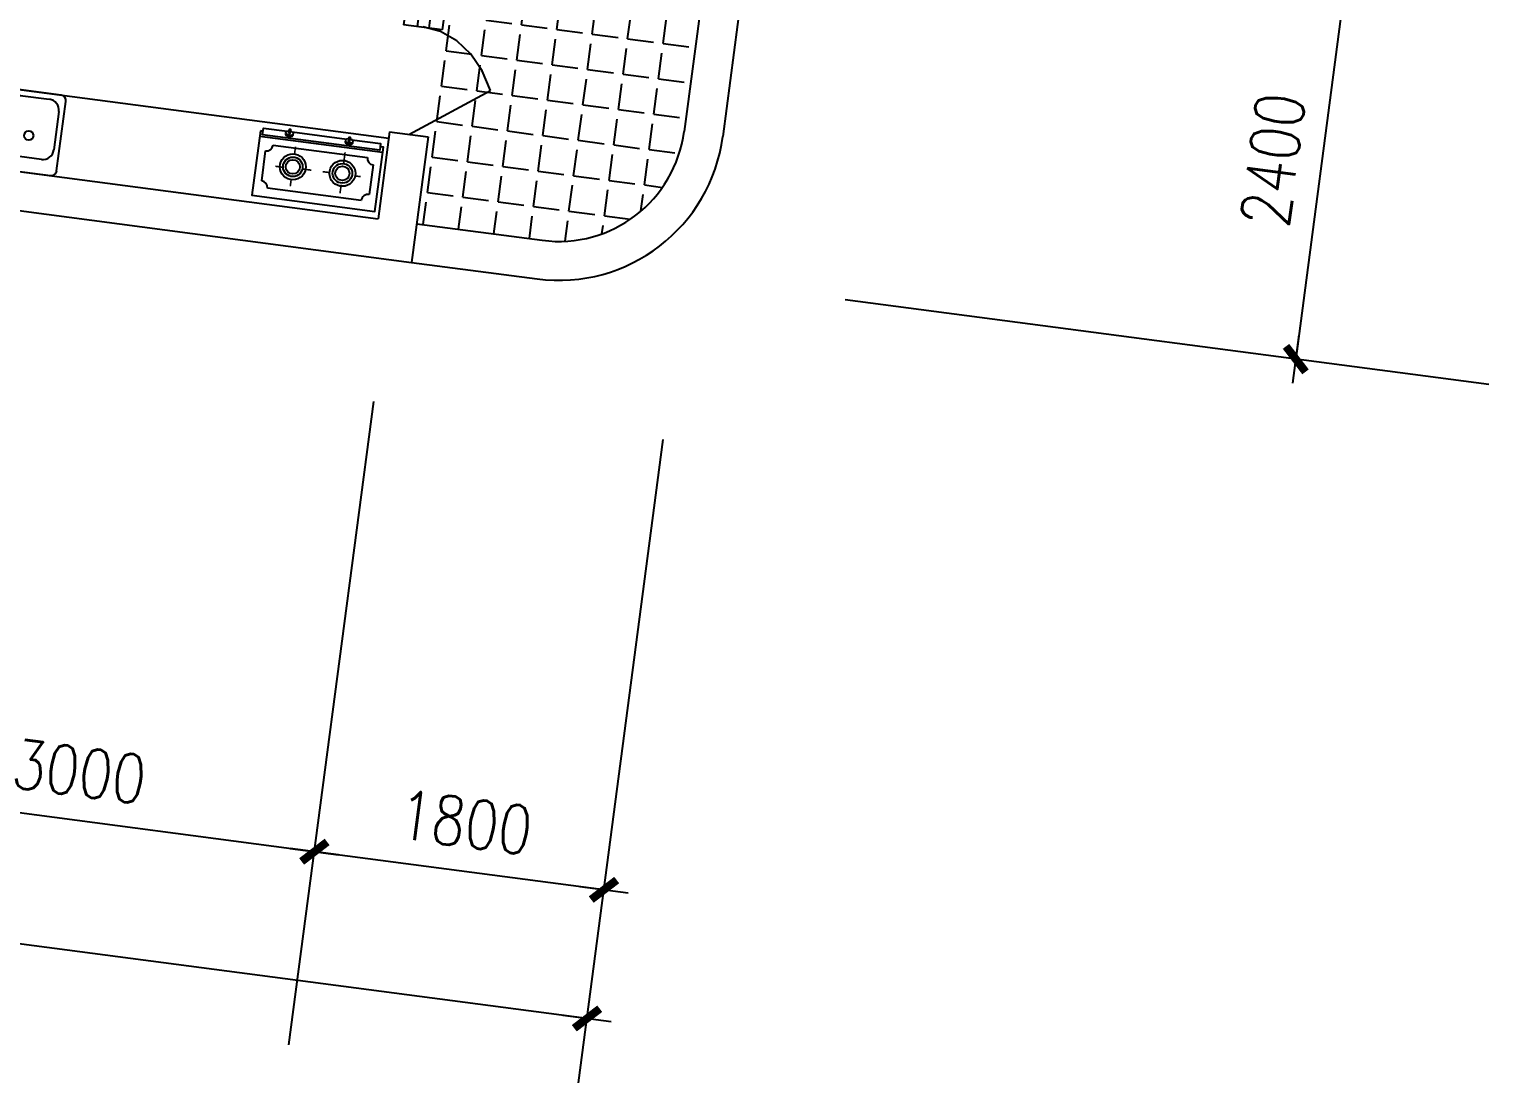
# Model space of a CAD drawing. Header units: millimetres. Extents: x 1109 to 32831, y 481 to 22737.
# Drawn here: x 22113 to 31109, y 3830 to 10325 of the extents above; entities that cross this region are included whole.
import ezdxf

# ---------------------------------------------------------------- set-up
doc = ezdxf.new("R2010")
doc.units = ezdxf.units.MM
for name, color, linetype in [('AXIS', 3, 'Continuous'), ('BALCONY', 6, 'Continuous'), ('JJ', 252, 'Continuous'), ('WALL', 255, 'Continuous'), ('WINDOW', 2, 'Continuous')]:
    doc.layers.add(name, color=color, linetype=linetype)
doc.styles.add('DIM_FONT', font='SIMPLEX.shx', dxfattribs={"width": 0.8})
doc.dimstyles.new('AXIS', dxfattribs={"dimtxt": 300, "dimasz": 1, "dimexe": 250, "dimexo": 300, "dimgap": 150, "dimtad": 1, "dimdec": 0, "dimdsep": 46, "dimtxsty": 'DIM_FONT', "dimblk": '_DIMX', "dimcen": 2.5, "dimse1": 1, "dimse2": 1, "dimclrt": 7, "dimadec": 0, "dimazin": 0, "dimtfac": 1, "dimtdec": 0, "dimtix": 1, "dimtmove": 2, "dimatfit": 3, "dimldrblk": '_DIMX', "dimfxl": 1, "dimtolj": 1, "dimtzin": 0, "dimarcsym": 0})

# ---------------------------------------------------------------- blocks, each defined once
blk = doc.blocks.new('_DIMX')
blk.add_line((-150, 0), (150, 0))
at = {"const_width": 50}
blk.add_lwpolyline([(-70, -70), (70, 70)], dxfattribs=at)
blk = doc.blocks.new('*D52')
at = {"layer": 'AXIS', "color": 0, "lineweight": -2, "transparency": 16777216}
blk.add_line((23869.7, 5254.9), (20897.3, 5646.2), dxfattribs=at)
at = {"layer": 'DEFPOINTS', "color": 0, "transparency": 16777216}
for p in [(21261.8, 8422.4), (24236.2, 8030.8), (20896.4, 5646.3)]:
    blk.add_point(p, dxfattribs=at)
at = {"layer": 'AXIS', "color": 0, "lineweight": -2, "transparency": 16777216}
for p, rotation in [((20896.4, 5646.3), 172.5000000000004), ((23870.7, 5254.7), 352.5000000000004)]:
    blk.add_blockref('_DIMX', p, dxfattribs=dict(at, rotation=rotation))
at = {"layer": 'AXIS', "color": 7, "transparency": 16777216, "insert": (22422.7, 5748), "char_height": 300, "attachment_point": 5, "rotation": 352.5, "style": 'DIM_FONT'}
blk.add_mtext('\\A1;3000', dxfattribs=at)
blk = doc.blocks.new('*D53')
at = {"layer": 'AXIS', "color": 0, "lineweight": -2, "transparency": 16777216}
blk.add_line((25549.9, 4226.8), (16926.3, 5362.1), dxfattribs=at)
at = {"layer": 'DEFPOINTS', "color": 0, "transparency": 16777216}
for p in [(17395.2, 8931.4), (26020.8, 7795.8), (16925.3, 5362.2)]:
    blk.add_point(p, dxfattribs=at)
at = {"layer": 'AXIS', "color": 0, "lineweight": -2, "transparency": 16777216}
for p, rotation in [((16925.3, 5362.2), 172.5000000000001), ((25550.9, 4226.6), 352.5000000000001)]:
    blk.add_blockref('_DIMX', p, dxfattribs=dict(at, rotation=rotation))
at = {"layer": 'AXIS', "color": 7, "transparency": 16777216, "insert": (21277.2, 5091.8), "char_height": 300, "attachment_point": 5, "rotation": 352.5, "style": 'DIM_FONT'}
blk.add_mtext('\\A1;8700', dxfattribs=at)
blk = doc.blocks.new('M_E28MVF')
at = {"color": 0, "linetype": 'ByBlock'}
for p, q in [((564, 454), (41, 454)), ((0, 413), (0, -413)), ((110, 110), (110, 330)), ((193, 413), (482, 413)), ((564, 330), (564, 110)), ((606, -413), (606, 413)), ((65, -3), (76, 16)), ((280, -98), (118, 24)), ((482, 28), (193, 28)), ((79, -42), (266, -122)), ((194, -28), (482, -28)), ((266, -122), (280, -98)), ((110, -330), (110, -110)), ((564, -110), (564, -330)), ((482, -413), (193, -413)), ((41, -454), (564, -454))]:
    blk.add_line(p, q, dxfattribs=at)
for centre, radius in [((275, 213), 34.4), ((69, 83), 27.5), ((69, -83), 27.5), ((275, -213), 34.4)]:
    blk.add_circle(centre, radius, dxfattribs=at)
for centre, radius, start, end in [((41, 413), 41.3, 90, 180), ((564, 413), 41.3, 0, 90), ((193, 330), 82.6, 90, 180), ((482, 330), 82.6, 0, 90), ((193, 110), 82.6, 180, 270), ((482, 110), 82.6, 270, 0), ((100, 3), 27.5, 50.5377, 150), ((89, -16), 27.5, 150, 249.4623), ((193, -110), 82.6, 146.607, 180), ((482, -110), 82.6, 0, 90), ((41, -413), 41.3, 180, 270), ((193, -330), 82.6, 180, 270), ((482, -330), 82.6, 270, 0), ((564, -413), 41.3, 270, 0)]:
    blk.add_arc(centre, radius, start, end, dxfattribs=at)
at = {"style": 'DIM_FONT', "width": 0.8, "flags": 9}
for tag in ['XSIZE', 'YSIZE']:
    blk.add_attdef(tag, (0, 0), '', height=0.5, dxfattribs=at)
blk = doc.blocks.new('*D68')
at = {"layer": 'AXIS', "color": 0, "lineweight": -2, "transparency": 16777216}
blk.add_line((30231.9, 10669.7), (29918.9, 8292.3), dxfattribs=at)
at = {"layer": 'DEFPOINTS', "color": 0, "transparency": 16777216}
for p in [(27456, 11036.2), (27142.7, 8656.7), (29918.8, 8291.3)]:
    blk.add_point(p, dxfattribs=at)
at = {"layer": 'AXIS', "color": 0, "lineweight": -2, "transparency": 16777216}
for p, rotation in [((30232, 10670.7), 82.49999999972513), ((29918.8, 8291.3), 262.4999999997251)]:
    blk.add_blockref('_DIMX', p, dxfattribs=dict(at, rotation=rotation))
at = {"layer": 'AXIS', "color": 7, "transparency": 16777216, "insert": (29778, 9520.2), "char_height": 300, "attachment_point": 5, "rotation": 82.5, "style": 'DIM_FONT'}
blk.add_mtext('\\A1;2400', dxfattribs=at)
blk = doc.blocks.new('M_B8IMA')
for p, q in [((0.2774, 1.9293), (0.202, 1.6557)), ((0.5, 0), (0.2774, 1.9293)), ((0.202, 1.6557), (0.1396, 1.3096)), ((0.1396, 1.3096), (0.093, 0.9062)), ((0.093, 0.9062), (0.0642, 0.4632)), ((-0.5, 0.5), (0.0562, 0.5)), ((0.0562, 0.5), (0.0562, -0.5)), ((0.0642, 0.4632), (0.0545, 0)), ((-0.5, 0.15), (0.0562, 0.15)), ((-0.5, -0.15), (0.0562, -0.15)), ((-0.5, -0.5), (0.0562, -0.5))]:
    blk.add_line(p, q)
blk = doc.blocks.new('*D69')
at = {"layer": 'AXIS', "color": 0, "lineweight": -2, "transparency": 16777216}
blk.add_line((25654.3, 5019.9), (23871.7, 5254.6), dxfattribs=at)
at = {"layer": 'DEFPOINTS', "color": 0, "transparency": 16777216}
for p in [(24236.2, 8030.8), (26020.8, 7795.8), (23870.7, 5254.7)]:
    blk.add_point(p, dxfattribs=at)
at = {"layer": 'AXIS', "color": 0, "lineweight": -2, "transparency": 16777216}
for p, rotation in [((23870.7, 5254.7), 172.5000000000001), ((25655.3, 5019.8), 352.5000000000001)]:
    blk.add_blockref('_DIMX', p, dxfattribs=dict(at, rotation=rotation))
at = {"layer": 'AXIS', "color": 7, "transparency": 16777216, "insert": (24802.1, 5434.7), "char_height": 300, "attachment_point": 5, "rotation": 352.5, "style": 'DIM_FONT'}
blk.add_mtext('\\A1;1800', dxfattribs=at)
blk = doc.blocks.new('_E2XNZ')
at = {"layer": 'JJ', "linetype": 'Continuous'}
for p, q in [((-365, 382), (-365, -382)), ((-416.4, 171.4), (-416.4, 165.4)), ((-416.4, -199.6), (-416.4, -205.6))]:
    blk.add_line(p, q, dxfattribs=at)
for points in [[(-418.6, 184), (-418.6, 362.5), (-377.9, 362.5), (-377.9, -365.3)], [(-400, -382), (0, -382), (0, 382), (-400, 382), (-400, 362.5)], [(-322.5, -293.3), (-322.5, 293)], [(-281.8, 333.6), (-98.9, 333.6)], [(-54.5, 289.3), (-54.5, -293.3)], [(-418.6, -187), (-418.6, 152.7)], [(-377.9, -365.3), (-418.6, -365.3), (-418.6, -218.3)], [(-95.2, -334), (-281.8, -334)], [(-400, -365.3), (-400, -382)]]:
    blk.add_lwpolyline(points, dxfattribs=at)
at = {"layer": 'JJ', "linetype": 'Continuous', "const_width": 10}
for points in [[(-200.5, 232.9), (-200.5, 267.8)], [(-336.3, 152.5), (-270.4, 152.5)], [(-136.4, 154.5), (-82.3, 154.5)], [(-200.5, 31.2), (-200.5, 75.4)], [(-200.5, -98.6), (-200.5, -39.7)], [(-331.3, -155.1), (-281.1, -155.1)], [(-126.1, -155.1), (-85.3, -155.1)], [(-195.5, -262.4), (-195.5, -220.8)]]:
    blk.add_lwpolyline(points, dxfattribs=at)
at = {"layer": 'JJ', "linetype": 'Continuous'}
for points in [[(-409.4, 144.4, 0.174705), (-405.4, 145.8, 0.104203), (-401, 151.4, 0.064948), (-398.4, 158.6, 0.051099), (-397.4, 168.4, 0.051099), (-398.4, 178.1, 0.064948), (-401, 185.3, 0.104203), (-405.4, 190.9, 0.174705), (-409.4, 192.4, 0.174705), (-413.5, 190.9, 0.104203), (-417.9, 185.3, 0.122225), (-421.1, 171.4, 0.051099)], [(-401.4, 144.4, 0.174705), (-397.4, 145.8, 0.104203), (-393, 151.4, 0.064948), (-390.4, 158.6, 0.051099), (-389.4, 168.4, 0.051099), (-390.4, 178.1, 0.064948), (-393, 185.3, 0.104203), (-397.4, 190.9, 0.174705), (-401.4, 192.4, 0.171308), (-405.4, 190.9, 0.104203)], [(-421.1, 165.4, 0.122225), (-417.9, 151.4, 0.104203), (-413.5, 145.8, 0.174705), (-409.4, 144.4, 0.174705)], [(-405.4, 145.8, 0.171308), (-401.4, 144.4, 0.174705)], [(-409.4, -226.6, 0.174705), (-405.4, -225.2, 0.104203), (-401, -219.6, 0.064948), (-398.4, -212.4, 0.051099), (-397.4, -202.6, 0.051099), (-398.4, -192.9, 0.064948), (-401, -185.7, 0.104203), (-405.4, -180.1, 0.174705), (-409.4, -178.6, 0.174705), (-413.5, -180.1, 0.104203), (-417.9, -185.7, 0.122225), (-421.1, -199.6, 0.051099)], [(-401.4, -226.6, 0.174705), (-397.4, -225.2, 0.104203), (-393, -219.6, 0.064948), (-390.4, -212.4, 0.051099), (-389.4, -202.6, 0.051099), (-390.4, -192.9, 0.064948), (-393, -185.7, 0.104203), (-397.4, -180.1, 0.174705), (-401.4, -178.6, 0.171308), (-405.4, -180.1, 0.104203)], [(-421.1, -205.6, 0.122225), (-417.9, -219.6, 0.104203), (-413.5, -225.2, 0.174705), (-409.4, -226.6, 0.174705)], [(-405.4, -225.2, 0.171308), (-401.4, -226.6, 0.174705)]]:
    blk.add_lwpolyline(points, format="xyb", dxfattribs=at)
for points in [[(-407.4, 165.4), (-433.4, 165.4), (-433.4, 171.4), (-407.4, 171.4)], [(-407.4, -205.6), (-433.4, -205.6), (-433.4, -199.6), (-407.4, -199.6)]]:
    blk.add_lwpolyline(points, close=True, dxfattribs=at)
for centre, radius in [((-206.1, 153.1), 80), ((-206.1, 153.1), 60.4), ((-206.1, 153.1), 43.8), ((-206.1, -155), 80), ((-206.1, -155), 60.4), ((-206.1, -155), 43.8)]:
    blk.add_circle(centre, radius, dxfattribs=at)
for centre, radius, start, end in [((-322.5, 333.6), 40.7, 270, 0), ((-54.5, 333.6), 44.4, 180, 270), ((-322.5, -334), 40.7, 0, 90), ((-54.5, -334), 40.7, 90, 180)]:
    blk.add_arc(centre, radius, start, end, dxfattribs=at)
at = {"style": 'DIM_FONT', "width": 0.8, "flags": 9}
for tag in ['YSIZE', 'XSIZE']:
    blk.add_attdef(tag, (0, 0), '', height=0.5, dxfattribs=at)

msp = doc.modelspace()

# ---------------------------------------------------------------- hatches: boundary and pattern name
at = {"layer": 'JJ'}
h = msp.add_hatch(dxfattribs=at)
h.set_pattern_fill('ANGLE', color=256, scale=800, angle=-7.5, style=0)
h.set_pattern_definition([(352.5, (4626.1, 6174.52), (28.7158, 218.1179), [160, -60]), (82.5, (4626.1, 6174.52), (-218.1179, 28.7158), [160, -60])])
h.paths.add_polyline_path([(26329.9, 11063.4), (26002.7, 11106.5), (25110.4, 11224), (24783.3, 11267), (24501.3, 9125.5), (25274.7, 9023.7, 0.414214), (26149.8, 9695.2)])

# ---------------------------------------------------------------- linework, layer by layer
at = {"layer": 'AXIS'}
for p, q in [((31108.5, 8134.6), (27142.7, 8656.7)), ((23714.1, 4065), (24236.2, 8030.8)), ((25498.7, 3830), (26020.8, 7795.8))]:
    msp.add_line(p, q, dxfattribs=at)
at = {"layer": 'BALCONY'}
for p, q in [((26329.9, 11063.4), (26149.8, 9695.2)), ((26567.9, 11032.1), (26387.7, 9663.9)), ((24501.3, 9125.5), (25274.7, 9023.7)), ((24470, 8887.6), (25243.3, 8785.8))]:
    msp.add_line(p, q, dxfattribs=at)
for radius in [1020, 780]:
    msp.add_arc((25376.5, 9797), radius, 262.5, 352.5, dxfattribs=at)
at = {"layer": 'JJ'}
msp.add_line((21592.3, 10012.8), (24328.6, 9652.6), dxfattribs=at)
at = {"layer": 'WALL'}
for p, q in [((24333.9, 9692.2), (24263.4, 9156.9)), ((24333.9, 9692.2), (24571.8, 9660.9)), ((24571.8, 9660.9), (24470, 8887.6)), ((21527, 9517.1), (24263.4, 9156.9)), ((21257.7, 9310.5), (24470, 8887.6))]:
    msp.add_line(p, q, dxfattribs=at)

# ---------------------------------------------------------------- block references
at = {"layer": 'JJ', "xscale": 0.8250799999875356, "yscale": 0.8250800000096206, "zscale": 0.82508, "rotation": 82.4999999997195}
msp.add_blockref('M_E28MVF', (21906.5, 9467.3), dxfattribs=at)
at = {"layer": 'JJ', "rotation": 262.4999999997413}
msp.add_blockref('_E2XNZ', (23864.8, 9252), dxfattribs=at)
at = {"layer": 'WINDOW', "xscale": -1499.999999999992, "yscale": -240, "zscale": 1500, "rotation": 82.50000000000036}
msp.add_blockref('M_B8IMA', (24550.7, 10420.2), dxfattribs=at)

# ---------------------------------------------------------------- dimensions: what is measured, and where the dimension line sits
at = {"layer": 'AXIS'}
dim = msp.add_linear_dim(base=(29918.8, 8291.3), p1=(27456, 11036.2), p2=(27142.7, 8656.7), angle=82.5, dimstyle='AXIS', dxfattribs=at)
dim.commit()
dim.dimension.update_dxf_attribs({"geometry": '*D68', "text_midpoint": (29778, 9520.2)})
for p1, p2, distance, picture, middle in [((26020.8, 7795.8), (17395.2, 8931.4), 3600, '*D53', (21277.2, 5091.8)), ((24236.2, 8030.8), (21261.8, 8422.4), 2800, '*D52', (22422.7, 5748)), ((26020.8, 7795.8), (24236.2, 8030.8), 2800, '*D69', (24802.1, 5434.7))]:
    dim = msp.add_aligned_dim(p1=p1, p2=p2, distance=distance, dimstyle='AXIS', dxfattribs=at)
    dim.commit()
    dim.dimension.update_dxf_attribs({"geometry": picture, "text_midpoint": middle})

doc.saveas('drawing.dxf')
